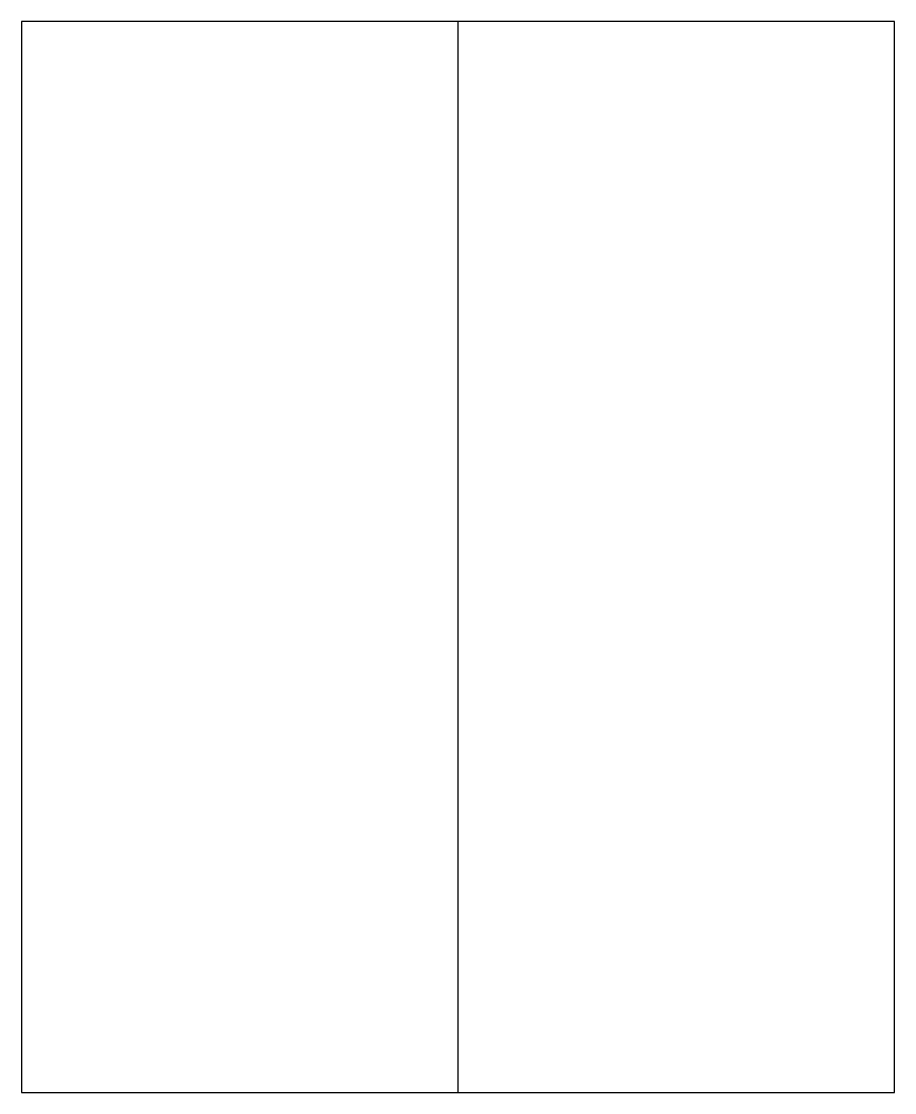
# Model space of a CAD drawing. Header units: millimetres. Extents: x -23.3 to -0.6, y 171.3 to 199.2.
import ezdxf

# ---------------------------------------------------------------- set-up
doc = ezdxf.new("R2010")
doc.units = ezdxf.units.MM
doc.layers.add('TOP_Full_CutOut_90', color=7, linetype='Continuous')

msp = doc.modelspace()

# ---------------------------------------------------------------- linework, layer by layer
at = {"layer": 'TOP_Full_CutOut_90'}
msp.add_lwpolyline([(-11.950455, 171.290178), (-11.950455, 199.190255), (-23.320455, 199.190255), (-23.320455, 171.290178)], close=True, dxfattribs=at)
msp.add_lwpolyline([(-11.950455, 171.290178), (-0.580455, 171.290178), (-0.580455, 199.190255), (-11.950455, 199.190255)], dxfattribs=at)

doc.saveas('drawing.dxf')
